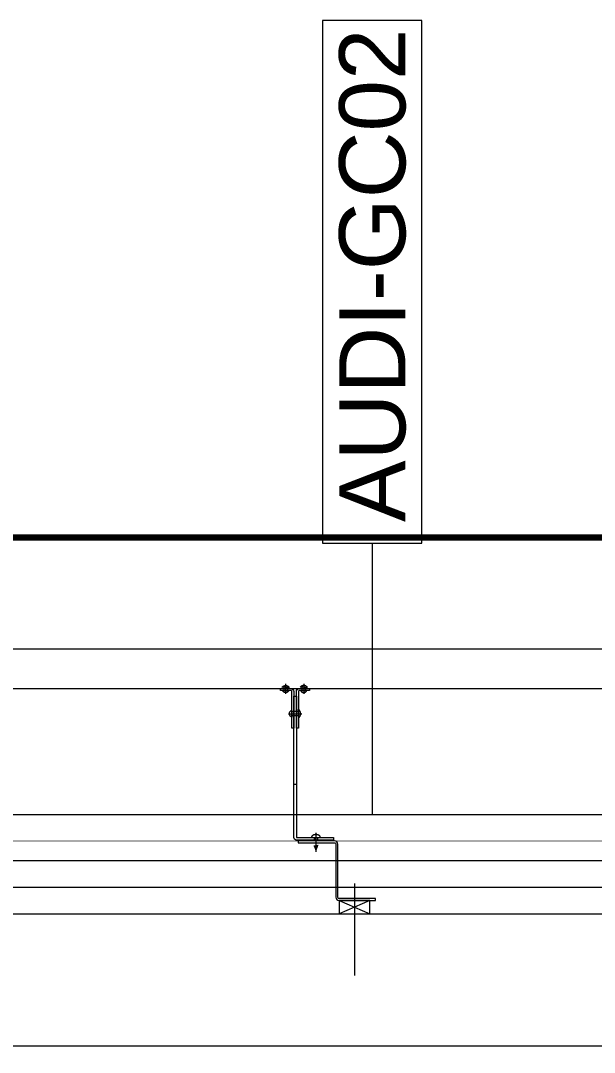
# Model space of a CAD drawing. Extents: x -1299 to 23780, y -3010 to 8106.
# Drawn here: x 9563.5 to 9650.2, y 2804.1 to 2959.9 of the extents above; entities that cross this region are included whole.
import ezdxf
from ezdxf.enums import TextEntityAlignment as Align

# ---------------------------------------------------------------- set-up
doc = ezdxf.new("R2010")
doc.units = 0
doc.header["$LTSCALE"] = 25
doc.header["$MEASUREMENT"] = 0
doc.linetypes.add('HIDDEN2', pattern=[4.7625, 3.175, -1.5875])
doc.layers.get('0').update_dxf_attribs({"color": 9, "lineweight": 9})
for name, color, linetype, lineweight in [('00', 9, 'Continuous', 9), ('06C', 9, 'Continuous', 9), ('06D', 9, 'Continuous', 9), ('10', 9, 'Continuous', 9), ('21', 9, 'Continuous', 9), ('22', 8, 'Continuous', 9), ('33', 9, 'BATTING', 9)]:
    doc.layers.add(name, color=color, linetype=linetype, lineweight=lineweight)
doc.styles.add('Arial', font='arial.ttf', dxfattribs={"height": 2.5})
doc.linetypes.add('BATTING', pattern='A,0.0001,-0.1,[134,ltypeshp.shx,S=0.1,R=0,X=-0.1,Y=0],-0.2,[134,ltypeshp.shx,S=0.1,R=180,X=0.1,Y=0],-0.1', length=0.4001)

# ---------------------------------------------------------------- blocks, each defined once
blk = doc.blocks.new('0_wallno')
blk.add_lwpolyline([(-7.84, 1.5), (7.942, 1.5), (7.942, -1.5), (-7.84, -1.5)], close=True)
blk.add_lwpolyline([(7.942, 0), (16.132, 0)])
at = {"style": 'Arial'}
blk.add_attdef('GENISLIK', text='', height=2, dxfattribs=at).set_placement((8.442, 0), align=Align.BOTTOM_LEFT)
blk.add_attdef('DUVARNO', text='', height=2, dxfattribs=at).set_placement((0, 0), align=Align.MIDDLE_CENTER)
blk.add_attdef('YUKSEKLIK', text='', height=2, dxfattribs=at).set_placement((8.442, -0.5), align=Align.TOP_LEFT)
blk = doc.blocks.new('p- alum kaplama profil')
at = {"lineweight": 13}
blk.add_lwpolyline([(7.12, 12.59), (7.12, 26.49)], dxfattribs=at)
at = {"lineweight": 5}
blk.add_lwpolyline([(9.44, 15.16), (4.79, 15.16), (4.79, 17.16), (9.44, 17.16)], close=True, dxfattribs=at)
for points in [[(4.79, 15.16), (9.44, 17.16)], [(9.44, 15.16), (4.79, 17.16)]]:
    blk.add_lwpolyline(points, dxfattribs=at)
at = {"lineweight": 18}
blk.add_lwpolyline([(4.09, 6.16), (-1.41, 6.16), (-1.41, 6.46), (4.09, 6.46, 0.414214), (4.29, 6.66), (4.29, 14.66, -0.414214), (4.79, 15.16), (10.29, 15.16), (10.29, 14.86), (4.79, 14.86, 0.414214), (4.59, 14.66), (4.59, 6.66, -0.414214)], format="xyb", close=True, dxfattribs=at)
blk.add_lwpolyline([(-2.06, 5.56), (-2.06, -2.34), (-2.06, -15.69), (-1.66, -15.69), (-1.66, -2.34), (-1.66, 5.56), (-1.66, 5.56), (-1.66, 5.57), (-1.66, 5.57), (-1.66, 5.58), (-1.66, 5.58), (-1.65, 5.59), (-1.65, 5.59), (-1.65, 5.59), (-1.65, 5.6), (-1.65, 5.6), (-1.64, 5.61), (-1.64, 5.61), (-1.64, 5.62), (-1.64, 5.62), (-1.63, 5.62), (-1.63, 5.63), (-1.63, 5.63), (-1.62, 5.63), (-1.62, 5.64), (-1.61, 5.64), (-1.61, 5.64), (-1.61, 5.64), (-1.6, 5.65), (-1.6, 5.65), (-1.59, 5.65), (-1.59, 5.65), (-1.58, 5.65), (-1.58, 5.65), (-1.57, 5.66), (-1.57, 5.66), (-1.56, 5.66), (-1.56, 5.66), (3.94, 5.66), (3.94, 6.06), (-1.56, 6.06), (-1.58, 6.06), (-1.61, 6.05), (-1.63, 6.05), (-1.66, 6.05), (-1.68, 6.04), (-1.7, 6.03), (-1.73, 6.03), (-1.75, 6.02), (-1.77, 6.01), (-1.79, 6), (-1.82, 5.99), (-1.84, 5.97), (-1.86, 5.96), (-1.88, 5.94), (-1.89, 5.93), (-1.91, 5.91), (-1.93, 5.89), (-1.95, 5.87), (-1.96, 5.85), (-1.97, 5.83), (-1.99, 5.81), (-2, 5.79), (-2.01, 5.77), (-2.02, 5.75), (-2.03, 5.72), (-2.04, 5.7), (-2.04, 5.68), (-2.05, 5.65), (-2.05, 5.63), (-2.06, 5.61), (-2.06, 5.58)], close=True)
blk.add_lwpolyline([(-1.66, -2.34), (-2.06, -2.34)])
for points in [[(-2.36, -10.84), (-2.36, -16.39), (-2.36, -16.39, -0.414214), (-2.51, -16.54), (-2.51, -16.54), (-4.06, -16.54), (-4.06, -16.84), (-2.51, -16.84), (-2.51, -16.84, 0.414214), (-2.06, -16.39), (-2.06, -10.84)], [(-1.36, -10.84), (-1.66, -10.84), (-1.66, -16.39, 0.414214), (-1.21, -16.84), (-1.21, -16.84), (0.34, -16.84), (0.34, -16.54), (-1.21, -16.54), (-1.21, -16.54, -0.414214), (-1.36, -16.39), (-1.36, -16.39)]]:
    blk.add_lwpolyline(points, format="xyb", close=True)
for points in [[(1.29, 4.93, -10), (1.29, 7.8, -10)], [(1.61, 6.87, -10), (0.98, 6.96, -10)], [(1.56, 7.05, -10), (1.02, 7.13, -10)], [(1.05, 6.91, -10), (1.29, 7.56, -10)], [(1.53, 6.82, -10), (1.29, 7.56, -10)], [(1.29, 6.16, -10), (1.29, 6.26, -10)], [(0.67, 5.66, -10), (1.91, 5.66, -10)], [(0.67, 5.66, -10), (0.67, 5.64, -10), (0.67, 5.62, -10), (0.67, 5.6, -10), (0.68, 5.58, -10), (0.68, 5.56, -10), (0.69, 5.54, -10), (0.69, 5.52, -10), (0.7, 5.5, -10), (0.7, 5.48, -10), (0.71, 5.46, -10), (0.72, 5.45, -10), (0.73, 5.43, -10), (0.74, 5.41, -10), (0.75, 5.4, -10), (0.76, 5.38, -10), (0.77, 5.36, -10), (0.79, 5.35, -10), (0.8, 5.33, -10), (0.81, 5.32, -10), (0.83, 5.31, -10), (0.84, 5.29, -10), (0.86, 5.28, -10), (0.87, 5.27, -10), (0.89, 5.26, -10), (0.91, 5.25, -10), (0.92, 5.24, -10), (0.94, 5.23, -10), (0.96, 5.22, -10), (0.98, 5.21, -10), (1, 5.21, -10), (1.02, 5.2, -10), (1.03, 5.2, -10)], [(0.96, 5.66, -10), (0.97, 5.66, -10), (0.97, 5.66, -10), (0.97, 5.66, -10), (0.98, 5.66, -10), (0.98, 5.66, -10), (0.99, 5.66, -10), (0.99, 5.66, -10), (1, 5.66, -10), (1, 5.67, -10), (1, 5.67, -10), (1.01, 5.67, -10), (1.01, 5.67, -10), (1.01, 5.67, -10), (1.02, 5.68, -10), (1.02, 5.68, -10), (1.02, 5.68, -10), (1.03, 5.69, -10), (1.03, 5.69, -10), (1.03, 5.69, -10), (1.04, 5.7, -10), (1.04, 5.7, -10), (1.04, 5.7, -10), (1.04, 5.71, -10), (1.04, 5.71, -10), (1.05, 5.72, -10), (1.05, 5.72, -10), (1.05, 5.72, -10), (1.05, 5.73, -10), (1.05, 5.73, -10), (1.05, 5.74, -10), (1.05, 5.74, -10), (1.05, 5.75, -10)], [(1.33, 5.85, -10), (0.98, 5.88, -10)], [(1.03, 5.2, -10), (1.04, 5.2, -10), (1.05, 5.19, -10), (1.05, 5.19, -10), (1.06, 5.19, -10), (1.06, 5.19, -10), (1.07, 5.19, -10), (1.07, 5.19, -10), (1.08, 5.19, -10), (1.08, 5.19, -10), (1.09, 5.19, -10), (1.09, 5.18, -10), (1.1, 5.18, -10), (1.1, 5.18, -10), (1.11, 5.18, -10), (1.11, 5.18, -10), (1.12, 5.18, -10), (1.12, 5.18, -10), (1.13, 5.18, -10), (1.13, 5.18, -10), (1.14, 5.18, -10), (1.15, 5.18, -10), (1.15, 5.18, -10), (1.16, 5.17, -10), (1.16, 5.17, -10), (1.17, 5.17, -10), (1.17, 5.17, -10), (1.18, 5.17, -10), (1.18, 5.17, -10), (1.19, 5.17, -10), (1.19, 5.17, -10), (1.2, 5.17, -10), (1.2, 5.17, -10)], [(1.05, 5.83, -10), (1.05, 6.01, -10)], [(1.05, 5.75, -10), (1.05, 5.83, -10)], [(1.2, 5.17, -10), (1.2, 5.2, -10)], [(1.38, 5.2, -10), (1.2, 5.2, -10)], [(1.38, 5.17, -10), (1.38, 5.2, -10)], [(1.38, 5.17, -10), (1.38, 5.17, -10), (1.39, 5.17, -10), (1.39, 5.17, -10), (1.4, 5.17, -10), (1.41, 5.17, -10), (1.41, 5.17, -10), (1.42, 5.17, -10), (1.42, 5.17, -10), (1.43, 5.17, -10), (1.43, 5.18, -10), (1.44, 5.18, -10), (1.44, 5.18, -10), (1.45, 5.18, -10), (1.45, 5.18, -10), (1.46, 5.18, -10), (1.46, 5.18, -10), (1.47, 5.18, -10), (1.47, 5.18, -10), (1.48, 5.18, -10), (1.48, 5.18, -10), (1.49, 5.18, -10), (1.5, 5.19, -10), (1.5, 5.19, -10), (1.51, 5.19, -10), (1.51, 5.19, -10), (1.52, 5.19, -10), (1.52, 5.19, -10), (1.53, 5.19, -10), (1.53, 5.19, -10), (1.54, 5.19, -10), (1.54, 5.2, -10), (1.55, 5.2, -10)], [(1.53, 5.75, -10), (1.53, 5.92, -10)], [(1.53, 5.75, -10), (1.53, 5.74, -10), (1.53, 5.74, -10), (1.53, 5.73, -10), (1.53, 5.73, -10), (1.53, 5.72, -10), (1.54, 5.72, -10), (1.54, 5.72, -10), (1.54, 5.71, -10), (1.54, 5.71, -10), (1.54, 5.7, -10), (1.54, 5.7, -10), (1.55, 5.7, -10), (1.55, 5.69, -10), (1.55, 5.69, -10), (1.55, 5.69, -10), (1.56, 5.68, -10), (1.56, 5.68, -10), (1.56, 5.68, -10), (1.57, 5.67, -10), (1.57, 5.67, -10), (1.58, 5.67, -10), (1.58, 5.67, -10), (1.58, 5.67, -10), (1.59, 5.66, -10), (1.59, 5.66, -10), (1.6, 5.66, -10), (1.6, 5.66, -10), (1.6, 5.66, -10), (1.61, 5.66, -10), (1.61, 5.66, -10), (1.62, 5.66, -10), (1.62, 5.66, -10)], [(1.55, 5.2, -10), (1.57, 5.2, -10), (1.59, 5.21, -10), (1.6, 5.21, -10), (1.62, 5.22, -10), (1.64, 5.23, -10), (1.66, 5.24, -10), (1.68, 5.25, -10), (1.69, 5.26, -10), (1.71, 5.27, -10), (1.73, 5.28, -10), (1.74, 5.29, -10), (1.76, 5.31, -10), (1.77, 5.32, -10), (1.78, 5.33, -10), (1.8, 5.35, -10), (1.81, 5.36, -10), (1.82, 5.38, -10), (1.83, 5.4, -10), (1.84, 5.41, -10), (1.85, 5.43, -10), (1.86, 5.45, -10), (1.87, 5.46, -10), (1.88, 5.48, -10), (1.89, 5.5, -10), (1.89, 5.52, -10), (1.9, 5.54, -10), (1.9, 5.56, -10), (1.9, 5.58, -10), (1.91, 5.6, -10), (1.91, 5.62, -10), (1.91, 5.64, -10), (1.91, 5.66, -10)], [(-1.36, -13.04, 0), (-1.36, -12.37, 0)], [(-1.36, -13.72, 0), (-1.32, -13.68, 0), (-1.29, -13.65, 0), (-1.26, -13.61, 0), (-1.23, -13.58, 0), (-1.2, -13.54, 0), (-1.18, -13.5, 0), (-1.16, -13.45, 0), (-1.14, -13.41, 0), (-1.12, -13.37, 0), (-1.1, -13.32, 0), (-1.09, -13.28, 0), (-1.08, -13.23, 0), (-1.07, -13.18, 0), (-1.06, -13.14, 0), (-1.06, -13.09, 0), (-1.06, -13.04, 0), (-1.06, -12.99, 0), (-1.06, -12.95, 0), (-1.07, -12.9, 0), (-1.08, -12.85, 0), (-1.09, -12.81, 0), (-1.1, -12.76, 0), (-1.12, -12.72, 0), (-1.14, -12.67, 0), (-1.16, -12.63, 0), (-1.18, -12.59, 0), (-1.2, -12.55, 0), (-1.23, -12.51, 0), (-1.26, -12.47, 0), (-1.29, -12.43, 0), (-1.32, -12.4, 0), (-1.36, -12.37, 0)], [(-2.86, -13.04, 0), (-0.86, -13.04, 0)], [(-2.36, -12.52, 0), (-2.4, -12.53, 0), (-2.43, -12.56, 0), (-2.47, -12.58, 0), (-2.5, -12.6, 0), (-2.53, -12.63, 0), (-2.56, -12.66, 0), (-2.59, -12.69, 0), (-2.61, -12.73, 0), (-2.63, -12.76, 0), (-2.65, -12.8, 0), (-2.67, -12.84, 0), (-2.68, -12.88, 0), (-2.69, -12.92, 0), (-2.7, -12.96, 0), (-2.71, -13, 0), (-2.71, -13.04, 0), (-2.71, -13.08, 0), (-2.7, -13.13, 0), (-2.69, -13.17, 0), (-2.68, -13.21, 0), (-2.67, -13.25, 0), (-2.65, -13.28, 0), (-2.63, -13.32, 0), (-2.61, -13.36, 0), (-2.59, -13.39, 0), (-2.56, -13.42, 0), (-2.53, -13.45, 0), (-2.5, -13.48, 0), (-2.47, -13.51, 0), (-2.43, -13.53, 0), (-2.4, -13.55, 0), (-2.36, -13.57, 0)], [(-2.36, -13.04, 0), (-2.36, -12.52, 0)], [(-2.36, -13.04, 0), (-2.36, -12.73, 0)], [(-2.36, -12.73, 0), (-2.36, -13.04, 0)], [(-1.36, -12.73, 0), (-2.36, -12.73, 0)], [(-2.36, -13.04, 0), (-2.36, -13.36, 0)], [(-2.36, -13.04, 0), (-2.36, -13.57, 0)], [(-2.36, -13.36, 0), (-2.36, -13.04, 0)], [(-1.36, -13.36, 0), (-2.36, -13.36, 0)], [(-1.36, -13.04, 0), (-1.36, -13.72, 0)], [(-3.84, -17.04, 0), (-3.81, -17.07, 0), (-3.78, -17.1, 0), (-3.75, -17.12, 0), (-3.72, -17.15, 0), (-3.69, -17.17, 0), (-3.66, -17.19, 0), (-3.62, -17.21, 0), (-3.59, -17.23, 0), (-3.55, -17.24, 0), (-3.52, -17.26, 0), (-3.48, -17.27, 0), (-3.44, -17.28, 0), (-3.4, -17.28, 0), (-3.36, -17.29, 0), (-3.32, -17.29, 0), (-3.29, -17.29, 0), (-3.25, -17.29, 0), (-3.21, -17.29, 0), (-3.17, -17.28, 0), (-3.13, -17.28, 0), (-3.09, -17.27, 0), (-3.06, -17.26, 0), (-3.02, -17.24, 0), (-2.98, -17.23, 0), (-2.95, -17.21, 0), (-2.91, -17.19, 0), (-2.88, -17.17, 0), (-2.85, -17.15, 0), (-2.82, -17.12, 0), (-2.79, -17.1, 0), (-2.76, -17.07, 0), (-2.73, -17.04, 0)], [(-3.29, -17.04, 0), (-3.84, -17.04, 0)], [(-2.85, -16.54, 0), (-2.86, -16.51, 0), (-2.87, -16.47, 0), (-2.89, -16.44, 0), (-2.91, -16.41, 0), (-2.93, -16.38, 0), (-2.96, -16.35, 0), (-2.98, -16.33, 0), (-3.01, -16.31, 0), (-3.04, -16.29, 0), (-3.07, -16.27, 0), (-3.11, -16.25, 0), (-3.14, -16.24, 0), (-3.18, -16.23, 0), (-3.21, -16.22, 0), (-3.25, -16.22, 0), (-3.29, -16.22, 0), (-3.32, -16.22, 0), (-3.36, -16.22, 0), (-3.39, -16.23, 0), (-3.43, -16.24, 0), (-3.46, -16.25, 0), (-3.5, -16.27, 0), (-3.53, -16.29, 0), (-3.56, -16.31, 0), (-3.59, -16.33, 0), (-3.61, -16.35, 0), (-3.64, -16.38, 0), (-3.66, -16.41, 0), (-3.68, -16.44, 0), (-3.7, -16.47, 0), (-3.71, -16.51, 0), (-3.73, -16.54, 0)], [(-3.29, -16.54, 0), (-3.73, -16.54, 0)], [(-3.29, -16.54, 0), (-3.55, -16.54, 0)], [(-3.55, -16.54, 0), (-3.29, -16.54, 0)], [(-3.55, -17.04, 0), (-3.55, -16.54, 0)], [(-3.29, -17.54, 0), (-3.29, -16.04, 0)], [(-3.29, -16.54, 0), (-2.85, -16.54, 0)], [(-3.29, -16.54, 0), (-3.03, -16.54, 0)], [(-3.03, -16.54, 0), (-3.29, -16.54, 0)], [(-3.29, -17.04, 0), (-2.73, -17.04, 0)], [(-3.03, -17.04, 0), (-3.03, -16.54, 0)], [(-0.56, -17.04, 0), (-1.11, -17.04, 0)], [(0, -17.04, 0), (-0.03, -17.07, 0), (-0.06, -17.1, 0), (-0.09, -17.12, 0), (-0.12, -17.15, 0), (-0.15, -17.17, 0), (-0.18, -17.19, 0), (-0.22, -17.21, 0), (-0.25, -17.23, 0), (-0.29, -17.24, 0), (-0.33, -17.26, 0), (-0.36, -17.27, 0), (-0.4, -17.28, 0), (-0.44, -17.28, 0), (-0.48, -17.29, 0), (-0.52, -17.29, 0), (-0.56, -17.29, 0), (-0.59, -17.29, 0), (-0.63, -17.29, 0), (-0.67, -17.28, 0), (-0.71, -17.28, 0), (-0.75, -17.27, 0), (-0.79, -17.26, 0), (-0.82, -17.24, 0), (-0.86, -17.23, 0), (-0.89, -17.21, 0), (-0.93, -17.19, 0), (-0.96, -17.17, 0), (-0.99, -17.15, 0), (-1.02, -17.12, 0), (-1.05, -17.1, 0), (-1.08, -17.07, 0), (-1.11, -17.04, 0)], [(-1, -16.54, 0), (-0.98, -16.51, 0), (-0.97, -16.47, 0), (-0.95, -16.44, 0), (-0.93, -16.41, 0), (-0.91, -16.38, 0), (-0.88, -16.35, 0), (-0.86, -16.33, 0), (-0.83, -16.31, 0), (-0.8, -16.29, 0), (-0.77, -16.27, 0), (-0.73, -16.25, 0), (-0.7, -16.24, 0), (-0.66, -16.23, 0), (-0.63, -16.22, 0), (-0.59, -16.22, 0), (-0.56, -16.22, 0), (-0.52, -16.22, 0), (-0.48, -16.22, 0), (-0.45, -16.23, 0), (-0.41, -16.24, 0), (-0.38, -16.25, 0), (-0.34, -16.27, 0), (-0.31, -16.29, 0), (-0.28, -16.31, 0), (-0.25, -16.33, 0), (-0.23, -16.35, 0), (-0.2, -16.38, 0), (-0.18, -16.41, 0), (-0.16, -16.44, 0), (-0.14, -16.47, 0), (-0.13, -16.51, 0), (-0.12, -16.54, 0)], [(-0.56, -16.54, 0), (-1, -16.54, 0)], [(-0.56, -16.54, 0), (-0.82, -16.54, 0)], [(-0.82, -16.54, 0), (-0.56, -16.54, 0)], [(-0.82, -17.04, 0), (-0.82, -16.54, 0)], [(-0.56, -17.54, 0), (-0.56, -16.04, 0)], [(-0.56, -16.54, 0), (-0.3, -16.54, 0)], [(-0.56, -16.54, 0), (-0.12, -16.54, 0)], [(-0.3, -16.54, 0), (-0.56, -16.54, 0)], [(-0.56, -17.04, 0), (0, -17.04, 0)], [(-0.3, -17.04, 0), (-0.3, -16.54, 0)]]:
    blk.add_polyline3d(points)

msp = doc.modelspace()

# ---------------------------------------------------------------- linework, layer by layer
at = {"layer": '00'}
msp.add_lwpolyline([(9480, 2825), (9730, 2825), (9730, 2805), (9480, 2805)], close=True, dxfattribs=at)
msp.add_lwpolyline([(9480, 2825), (9730, 2825), (9730, 2805), (9480, 2805)], close=True, dxfattribs=at)
at = {"layer": '06C'}
msp.add_line((7067.5, 2865), (10767.5, 2865), dxfattribs=at)
at = {"layer": '06D'}
for points in [[(9480, 2840), (9732.09, 2840)], [(9730, 2825), (9730, 2833), (9480, 2833), (9480, 2825)]]:
    msp.add_lwpolyline(points, dxfattribs=at)
at = {"layer": '10'}
msp.add_line((8088.98, 2859), (10761.5, 2859), dxfattribs=at)
at = {"layer": '10', "const_width": 0.1}
msp.add_lwpolyline([(9473.19, 2836), (9736.63, 2836)], dxfattribs=at)
at = {"layer": '21', "linetype": 'HIDDEN2', "ltscale": 0.1, "const_width": 1}
msp.add_lwpolyline([(9216.72, 2881.81), (9956.44, 2881.81), (9956.44, 2723.15), (9216.72, 2723.15)], close=True, dxfattribs=at)
at = {"layer": '33', "ltscale": 0.4}
msp.add_lwpolyline([(9480, 2829), (9730, 2829)], dxfattribs=at)

# ---------------------------------------------------------------- block references
at = {"layer": '10', "xscale": -1, "rotation": 180}
msp.add_blockref('p- alum kaplama profil', (9606.86, 2842.16), dxfattribs=at)
at = {"layer": '22'}
ref = msp.add_blockref('0_wallno', (9616.66, 2920.66), dxfattribs=dict(at, xscale=-5, yscale=5, zscale=5, rotation=90))
ref.add_attrib('DUVARNO', 'AUDI-GC02', dxfattribs={"layer": '0', "height": 10, "rotation": 90, "style": 'Arial'}).set_placement((9616.66, 2921.4), align=Align.MIDDLE_CENTER)

doc.saveas('drawing.dxf')
